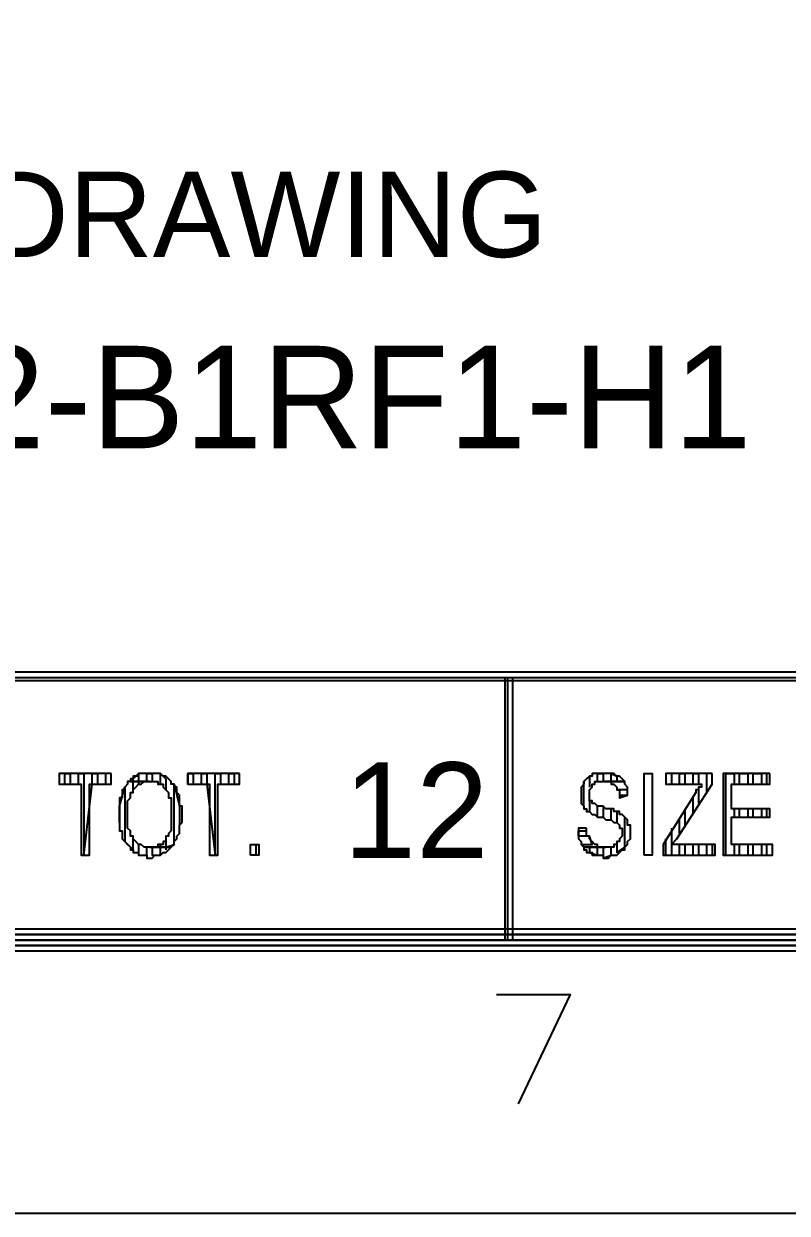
# Model space of a CAD drawing. Extents: x 0 to 594, y 0 to 420.
# Drawn here: x 458.3 to 486.24, y 0 to 43.54 of the extents above; entities that cross this region are included whole.
import ezdxf

# ---------------------------------------------------------------- set-up
doc = ezdxf.new("R2010")
doc.units = 0
doc.styles.add('HTX1', font='O8116901', dxfattribs={"width": 1.02})

msp = doc.modelspace()

# ---------------------------------------------------------------- linework, layer by layer
at = {"layer": 'GT_1', "flags": 128}
for points in [[(0, 0), (594, 0), (594, 420), (0, 420), (0, 0)], [(25, 10), (584, 10), (584, 85), (404, 85), (404, 410), (25, 410), (25, 10)], [(584, 19.5), (584, 19.8), (404, 19.8), (404, 19.5), (584, 19.5)], [(584, 19.6), (404, 19.6)], [(476.2, 19.6), (475.9, 19.6), (475.9, 10), (476.2, 10), (476.2, 19.6)], [(476, 19.6), (476, 10)], [(461.5, 16.1), (459.6, 16.1), (459.6, 15.7), (460.4, 15.7), (460.4, 13.1), (460.7, 13.1), (460.7, 15.7), (461.5, 15.7), (461.5, 16.1)], [(459.8, 15.7), (459.8, 16.1), (460, 16.1), (460, 15.7), (460.3, 15.7), (460.3, 16.1), (460.5, 16.1), (460.5, 13.1), (460.8, 15.7), (460.8, 16.1), (461, 16.1), (461, 15.7), (461.3, 15.7), (461.3, 16.1)], [(462.2, 15.8), (462.1, 15.8), (462.1, 15.7), (462.1, 15.7), (462, 15.6), (462, 15.6), (462, 15.5), (461.9, 15.5), (461.9, 15.4), (461.9, 15.3), (461.9, 15.2), (461.8, 15.2), (461.8, 15.1), (461.8, 15), (461.8, 14.9), (461.8, 14.8), (461.8, 14.7), (461.8, 14.7), (461.8, 14.6), (461.8, 14.5), (461.8, 14.4), (461.8, 14.4), (461.8, 14.3), (461.8, 14.2), (461.8, 14.1), (461.8, 14), (461.9, 14), (461.9, 13.9), (461.9, 13.8), (461.9, 13.8), (461.9, 13.7), (462, 13.6), (462, 13.6), (462.1, 13.5), (462.1, 13.5), (462.2, 13.4), (462.2, 13.3), (462.3, 13.3), (462.3, 13.2), (462.3, 13.2), (462.4, 13.2), (462.5, 13.2), (462.5, 13.1), (462.6, 13.1), (462.6, 13.1), (462.7, 13.1), (462.8, 13.1), (462.8, 13), (462.9, 13), (462.9, 13), (463, 13), (463.1, 13.1), (463.1, 13.1), (463.2, 13.1), (463.3, 13.1), (463.3, 13.1), (463.4, 13.2), (463.4, 13.2), (463.5, 13.2), (463.6, 13.3), (463.6, 13.3), (463.7, 13.4), (462.9, 13.4), (462.8, 13.4), (462.8, 13.4), (462.7, 13.4), (462.7, 13.4), (462.6, 13.5), (462.5, 13.5), (462.5, 13.5), (462.4, 13.6), (462.4, 13.6), (462.3, 13.7), (462.3, 13.7), (462.3, 13.8), (462.2, 13.8), (462.2, 13.9), (462.2, 14), (462.2, 14), (462.1, 14.1), (462.1, 14.2), (462.1, 14.3), (462.1, 14.4), (462.1, 14.5), (462.1, 14.6), (462.1, 14.6), (462.1, 14.7), (462.1, 14.8), (462.1, 14.9), (462.1, 15), (462.1, 15.1), (462.2, 15.2), (462.2, 15.2), (462.2, 15.3), (462.2, 15.4), (462.3, 15.4), (462.3, 15.5), (462.3, 15.5), (462.4, 15.6), (462.4, 15.6), (462.5, 15.7), (462.5, 15.7), (462.6, 15.7), (462.7, 15.8), (462.7, 15.8), (462.8, 15.8), (462.9, 15.8), (462.9, 15.8), (462.2, 15.8)], [(462.9, 16.1), (462.8, 16.1), (462.8, 16.1), (462.7, 16.1), (462.6, 16.1), (462.6, 16.1), (462.5, 16.1), (462.5, 16), (462.4, 16), (462.3, 16), (462.3, 15.9), (462.2, 15.9), (462.2, 15.8), (462.9, 15.8), (463, 15.8), (463, 15.8), (463.1, 15.8), (463.2, 15.8), (463.2, 15.7), (463.3, 15.7), (463.4, 15.7), (463.4, 15.6), (463.4, 15.6), (463.5, 15.5), (463.5, 15.5), (463.6, 15.4), (463.6, 15.3), (463.6, 15.2), (463.7, 15.2), (463.7, 15.1), (463.7, 15), (463.7, 14.9), (463.7, 14.9), (463.7, 14.8), (463.7, 14.7), (463.7, 14.6), (463.7, 14.5), (463.7, 14.4), (463.7, 14.3), (463.7, 14.3), (463.7, 14.2), (463.7, 14.1), (463.7, 14), (463.6, 13.9), (463.6, 13.9), (463.6, 13.8), (463.5, 13.8), (463.5, 13.7), (463.5, 13.6), (463.4, 13.6), (463.4, 13.5), (463.3, 13.5), (463.2, 13.5), (463.2, 13.4), (463.1, 13.4), (463.1, 13.4), (463, 13.4), (462.9, 13.4), (463.7, 13.4), (463.7, 13.4), (463.8, 13.5), (463.8, 13.6), (463.8, 13.6), (463.9, 13.7), (463.9, 13.8), (464, 13.9), (464, 13.9), (464, 14), (464, 14.1), (464, 14.2), (464, 14.2), (464.1, 14.3), (464.1, 14.4), (464.1, 14.5), (464.1, 14.6), (464.1, 14.7), (464.1, 14.8), (464.1, 14.9), (464, 14.9), (464, 15), (464, 15.1), (464, 15.2), (464, 15.3), (464, 15.3), (463.9, 15.4), (463.9, 15.4), (463.9, 15.5), (463.9, 15.6), (463.8, 15.6), (463.8, 15.7), (463.7, 15.7), (463.7, 15.8), (463.6, 15.9), (463.6, 15.9), (463.5, 16), (463.5, 16), (463.4, 16), (463.4, 16), (463.3, 16.1), (463.3, 16.1), (463.2, 16.1), (463.1, 16.1), (463.1, 16.1), (463, 16.1), (462.9, 16.1)], [(462.3, 15.8), (462.3, 15.9), (462.5, 16.1), (462.5, 15.8), (462.8, 15.8), (462.8, 16.1), (463, 16.1), (463, 15.8)], [(462.3, 15.4), (462.3, 15.8), (462.5, 15.8), (462.5, 15.7)], [(462.8, 15.8), (462.8, 15.8)], [(463.3, 15.7), (463.3, 16.1), (463.5, 15.9), (463.5, 15.5)], [(463.5, 13.8), (463.5, 13.4), (463.8, 13.5), (463.8, 15.7), (464, 14.9), (464, 14.2)], [(464.3, 15.7), (464.3, 16.1), (464.5, 16.1), (464.5, 15.7), (464.8, 15.7), (464.8, 16.1), (465, 16.1), (465, 15.7), (465.3, 13.1), (465.3, 16.1), (465.5, 16.1), (465.5, 15.7), (465.8, 15.7), (465.8, 16.1), (466, 16.1), (466, 15.7)], [(466.2, 16.1), (464.3, 16.1), (464.3, 15.7), (465.1, 15.7), (465.1, 13.1), (465.4, 13.1), (465.4, 15.7), (466.2, 15.7), (466.2, 16.1)], [(479.5, 16.1), (479.5, 16.1), (479.4, 16.1), (479.3, 16.1), (479.3, 16.1), (479.2, 16.1), (479.1, 16.1), (479.1, 16), (479, 16), (479, 16), (478.9, 15.9), (478.9, 15.9), (478.8, 15.8), (478.8, 15.7), (478.8, 15.7), (478.7, 15.6), (478.7, 15.6), (478.7, 15.5), (478.7, 15.4), (478.7, 15.3), (478.7, 15.3), (478.7, 15.2), (478.7, 15.1), (478.7, 15), (478.8, 14.9), (478.8, 14.9), (478.8, 14.8), (478.9, 14.8), (478.9, 14.7), (479, 14.7), (479.1, 14.6), (479.1, 14.6), (479.2, 14.6), (479.2, 14.6), (479.3, 14.5), (479.4, 14.5), (479.5, 14.5), (479.5, 14.5), (479.6, 14.4), (479.7, 14.4), (479.8, 14.4), (479.8, 14.4), (479.9, 14.3), (479.9, 14.3), (480, 14.3), (480, 14.3), (480.1, 14.2), (480.1, 14.2), (480.1, 14.1), (480.2, 14.1), (480.2, 14), (480.2, 13.9), (480.2, 13.9), (480.2, 13.8), (480.1, 13.7), (480.1, 13.7), (480.1, 13.6), (480, 13.6), (480, 13.5), (479.9, 13.5), (479.9, 13.4), (479.8, 13.4), (479.7, 13.4), (479.7, 13.4), (479.6, 13.4), (478.8, 13.4), (478.8, 13.3), (478.9, 13.3), (478.9, 13.2), (479, 13.2), (479.1, 13.2), (479.1, 13.1), (479.2, 13.1), (479.2, 13.1), (479.3, 13.1), (479.4, 13.1), (479.5, 13.1), (479.5, 13), (479.6, 13), (479.7, 13), (479.8, 13.1), (479.8, 13.1), (479.9, 13.1), (479.9, 13.1), (480, 13.1), (480.1, 13.2), (480.1, 13.2), (480.1, 13.2), (480.2, 13.3), (480.3, 13.3), (480.3, 13.4), (480.3, 13.4), (480.4, 13.5), (480.4, 13.6), (480.4, 13.6), (480.5, 13.7), (480.5, 13.8), (480.5, 13.9), (480.5, 13.9), (480.5, 14), (480.5, 14.1), (480.5, 14.2), (480.4, 14.2), (480.4, 14.3), (480.4, 14.4), (480.4, 14.4), (480.3, 14.5), (480.3, 14.5), (480.2, 14.6), (480.1, 14.6), (480.1, 14.7), (480.1, 14.7), (480, 14.7), (480, 14.7), (479.9, 14.7), (479.9, 14.8), (479.8, 14.8), (479.7, 14.8), (479.6, 14.8), (479.5, 14.9), (479.5, 14.9), (479.4, 14.9), (479.3, 14.9), (479.2, 15), (479.2, 15), (479.1, 15), (479.1, 15.1), (479.1, 15.1), (479, 15.1), (479, 15.2), (479, 15.3), (479, 15.3), (479, 15.4), (479, 15.5), (479, 15.5), (479.1, 15.6), (479.1, 15.7), (479.1, 15.7), (479.2, 15.7), (479.2, 15.8), (479.3, 15.8), (479.4, 15.8), (479.4, 15.8), (479.5, 15.8), (480.3, 15.8), (480.2, 15.9), (480.2, 15.9), (480.1, 16), (480, 16), (480, 16), (480, 16), (479.9, 16.1), (479.9, 16.1), (479.8, 16.1), (479.7, 16.1), (479.7, 16.1), (479.6, 16.1), (479.5, 16.1)], [(478.8, 14.9), (478.8, 15.8), (479, 16), (479, 15.6)], [(479.3, 15.8), (479.3, 16.1), (479.5, 16.1), (479.5, 15.8)], [(480.3, 15.8), (479.5, 15.8), (479.6, 15.8), (479.7, 15.8), (479.7, 15.8), (479.8, 15.8), (479.8, 15.7), (479.9, 15.7), (479.9, 15.7), (480, 15.6), (480, 15.5), (480.1, 15.5), (480.1, 15.4), (480.1, 15.3), (480.1, 15.2), (480.4, 15.3), (480.4, 15.3), (480.4, 15.4), (480.4, 15.5), (480.4, 15.6), (480.3, 15.7), (480.3, 15.7), (480.3, 15.7), (480.3, 15.8)], [(479.8, 15.8), (479.8, 16.1), (480, 16), (480, 15.8)], [(481, 13.1), (481, 16.1)], [(481, 13.1), (481, 16.1), (481.3, 16.1), (481.3, 13.1), (481, 13.1)], [(483.5, 16.1), (481.8, 16.1), (481.8, 15.7), (483.1, 15.7), (483.1, 15.7), (483.1, 15.6), (483, 15.6), (483, 15.5), (482.9, 15.5), (482.9, 15.4), (481.7, 13.5), (481.7, 13.1), (483.6, 13.1), (483.6, 13.5), (482, 13.5), (482.2, 13.7), (483.5, 15.7), (483.5, 16.1)], [(482, 16.1), (482, 15.7)], [(482.3, 15.7), (482.3, 16.1), (482.5, 16.1), (482.5, 15.7)], [(482.8, 15.7), (482.8, 16.1), (483, 16.1), (483, 15.7)], [(483.3, 15.4), (483.3, 16.1)], [(485.6, 16.1), (483.9, 16.1), (483.9, 13.1), (485.7, 13.1), (485.7, 13.5), (484.2, 13.5), (484.2, 14.5), (485.6, 14.5), (485.6, 14.8), (484.2, 14.8), (484.2, 15.7), (485.6, 15.7), (485.6, 16.1)], [(484, 13.1), (484, 16.1), (484.3, 16.1), (484.3, 15.7)], [(484.5, 15.7), (484.5, 16.1), (484.8, 16.1), (484.8, 15.7)], [(485, 15.7), (485, 16.1), (485.3, 16.1), (485.3, 15.7)], [(485.5, 15.7), (485.5, 16.1)], [(461.8, 14.3), (461.8, 14.9), (462, 15.6), (462, 13.6), (462.3, 13.3), (462.3, 13.8)], [(480.1, 15.3), (480.4, 15.3), (480.4, 15.5), (480, 15.5)], [(483, 15.6), (483, 15)], [(479, 15.1), (479, 14.7)], [(479.3, 14.5), (479.3, 14.9)], [(479.5, 14.9), (479.5, 14.5)], [(482.8, 14.6), (482.8, 15.2)], [(479.8, 14.4), (479.8, 14.8)], [(480, 14.7), (480, 14.3)], [(480, 13.6), (480, 13.2), (480.3, 13.4), (480.3, 14.5)], [(482.3, 13.9), (482.3, 14.4)], [(482.5, 14.8), (482.5, 14.2)], [(484.3, 14.8), (484.3, 14.5)], [(484.5, 14.5), (484.5, 14.8)], [(484.8, 14.8), (484.8, 14.5)], [(485, 14.5), (485, 14.8)], [(485.3, 14.8), (485.3, 14.5)], [(485.5, 14.5), (485.5, 14.8)], [(478.9, 14.1), (478.6, 14.1), (478.6, 14), (478.6, 13.9), (478.6, 13.8), (478.6, 13.7), (478.6, 13.7), (478.7, 13.6), (478.7, 13.5), (478.7, 13.5), (478.8, 13.4), (479.6, 13.4), (479.5, 13.4), (479.5, 13.4), (479.4, 13.4), (479.3, 13.4), (479.3, 13.5), (479.2, 13.5), (479.2, 13.5), (479.1, 13.6), (479.1, 13.6), (479, 13.7), (479, 13.7), (479, 13.8), (478.9, 13.8), (478.9, 13.9), (478.9, 14), (478.9, 14.1)], [(478.7, 13.5), (479.1, 13.5), (479, 13.8), (478.6, 13.8), (478.6, 14), (478.9, 14)], [(482, 14.1), (482, 13.1), (482.3, 13.1), (482.3, 13.5)], [(462.5, 13.5), (462.5, 13.1), (462.8, 13.1), (462.8, 13.4)], [(463.3, 13.4), (463.3, 13.5)], [(466.6, 13.1), (466.6, 13.5), (466.9, 13.5), (466.9, 13.1), (466.6, 13.1)], [(466.8, 13.1), (466.8, 13.5)], [(481.8, 13.1), (481.8, 13.7)], [(482.5, 13.5), (482.5, 13.1), (482.8, 13.1), (482.8, 13.5)], [(483, 13.5), (483, 13.1), (483.3, 13.1), (483.3, 13.5)], [(483.5, 13.5), (483.5, 13.1)], [(484.3, 13.5), (484.3, 13.1), (484.5, 13.1), (484.5, 13.5)], [(484.8, 13.5), (484.8, 13.1), (485, 13.1), (485, 13.5)], [(485.3, 13.5), (485.3, 13.1), (485.5, 13.1), (485.5, 13.5)], [(463, 13.4), (463, 13.1), (463.3, 13.1), (463.3, 13.4), (463.5, 13.4), (463.5, 13.3)], [(479, 13.4), (479, 13.2), (479.3, 13.1), (479.3, 13.4)], [(479.5, 13.4), (479.5, 13), (479.8, 13.1), (479.8, 13.4)], [(25.4, 10.4), (24.6, 9.6), (584.4, 9.6), (583.6, 10.4), (25.4, 10.4)], [(24.8, 9.8), (584.2, 9.8), (584, 10), (25, 10), (25.2, 10.2), (583.8, 10.2)], [(584, 9.6), (584, 10.4), (404, 10.4), (404, 9.6), (584, 9.6)], [(404, 10.4), (404, 9.6), (498.7, 9.6), (498.7, 10.4), (404, 10.4)], [(498.7, 9.6), (498.7, 10.4), (404, 10.4), (404, 9.6), (498.7, 9.6)], [(584, 10.2), (404, 10.2), (404, 10), (584, 10), (584, 9.8), (404, 9.8)], [(404, 9.8), (498.7, 9.8), (498.7, 10), (404, 10), (404, 10.2), (498.7, 10.2)], [(498.7, 10.2), (404, 10.2), (404, 10), (498.7, 10), (498.7, 9.8), (404, 9.8)], [(475.6, 8), (478.3, 8), (476.4, 4)]]:
    msp.add_lwpolyline(points, dxfattribs=at)

# ---------------------------------------------------------------- texts
at = {"layer": 'GT_1', "style": 'HTX1', "width": 1.02}
for s, height, p in [('ISOMETRIC DRAWING', 3.125, (432, 35)), ('100-HWR-1620002-B1RF1-H1', 3.75, (415, 28)), ('12', 3.5, (470, 13))]:
    msp.add_text(s, height=height, dxfattribs=at).set_placement(p)

doc.saveas('drawing.dxf')
